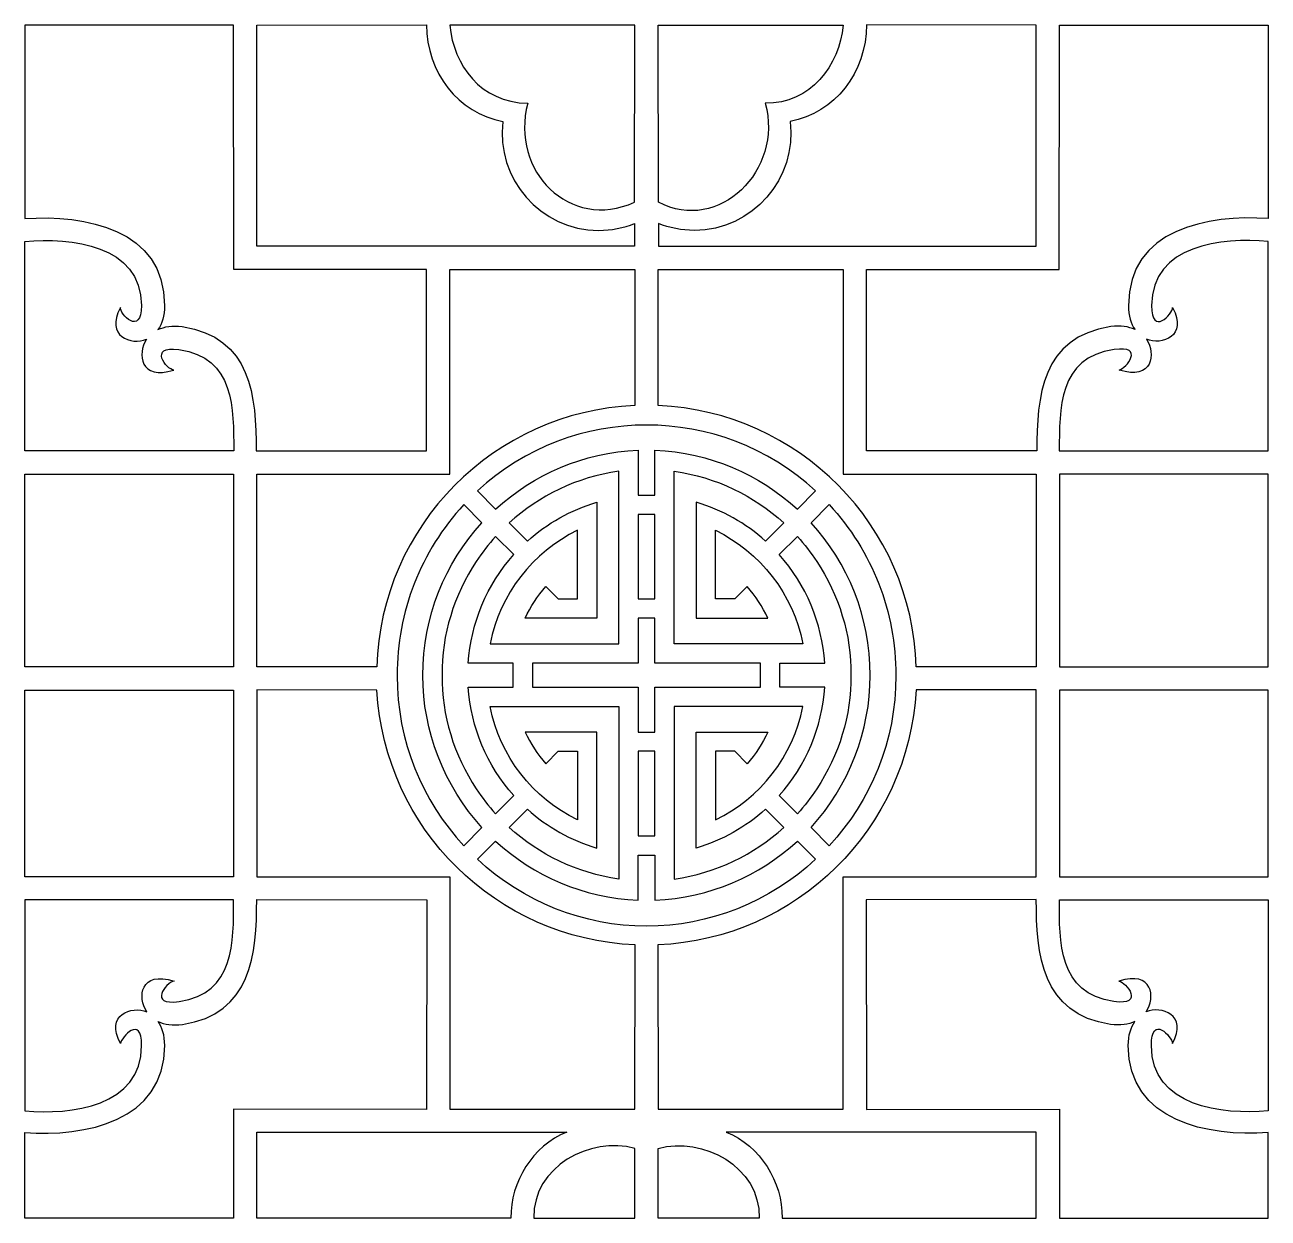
# Model space of a CAD drawing. Header units: centimetres. Extents: x -154 to 154, y -94 to 94.
# Drawn here: x -41 to 55.7, y -93.7 to -0.9 of the extents above; entities that cross this region are included whole.
import ezdxf

# ---------------------------------------------------------------- set-up
doc = ezdxf.new("R2010")
doc.units = ezdxf.units.CM
doc.header["$MEASUREMENT"] = 0
doc.layers.add('layer 1', color=7, linetype='Continuous')

msp = doc.modelspace()

# ---------------------------------------------------------------- linework, layer by layer
at = {"layer": 'layer 1', "color": 114}
for points, knots in [([(-41.00264, -15.92308), (-41.00264, -15.92308), (-40.9991, -0.87028), (-40.9991, -0.87028), (-40.9991, -0.87028), (-40.9991, -0.87028), (-24.76691, -0.87069), (-24.76691, -0.87069), (-24.76691, -0.87069), (-24.76691, -0.87069), (-24.75739, -19.87918), (-24.75739, -19.87918), (-24.75739, -19.87918), (-24.75739, -19.87918), (-9.74862, -19.87787), (-9.74862, -19.87787), (-9.74862, -19.87787), (-9.74862, -19.87787), (-9.74853, -33.99642), (-9.74853, -33.99642), (-9.74853, -33.99642), (-9.74853, -33.99642), (-23.01101, -33.99769), (-23.01101, -33.99769), (-23.01101, -33.99769), (-23.01101, -29.80355), (-23.38207, -25.11248), (-28.76286, -24.32886), (-28.76286, -24.32886), (-29.52531, -24.21783), (-30.15786, -24.32519), (-30.64732, -24.55924), (-30.64732, -24.55924), (-30.33956, -24.10862), (-30.13732, -23.48598), (-30.13732, -22.68926), (-30.13732, -22.68926), (-30.13732, -16.7081), (-36.35411, -15.59829), (-41.00264, -15.92308)], [0, 0, 0, 0, 0.09090909, 0.09090909, 0.09090909, 0.09090909, 0.18181818, 0.18181818, 0.18181818, 0.18181818, 0.27272727, 0.27272727, 0.27272727, 0.27272727, 0.36363636, 0.36363636, 0.36363636, 0.36363636, 0.45454545, 0.45454545, 0.45454545, 0.45454545, 0.54545455, 0.54545455, 0.54545455, 0.54545455, 0.63636364, 0.63636364, 0.63636364, 0.63636364, 0.72727273, 0.72727273, 0.72727273, 0.72727273, 0.81818182, 0.81818182, 0.81818182, 0.81818182, 1, 1, 1, 1]), ([(6.42996, -18.07967), (6.42996, -18.07967), (6.42592, -16.29825), (6.42592, -16.29825), (6.42592, -16.29825), (5.56062, -16.64686), (4.6154, -16.83875), (3.62548, -16.83875), (3.62548, -16.83875), (-0.90052, -16.83875), (-4.38646, -12.79181), (-3.81105, -8.36339), (-3.81105, -8.36339), (-7.31291, -7.73107), (-9.76041, -4.53402), (-9.76041, -0.85029), (-9.76041, -0.85029), (-9.76041, -0.85029), (-22.96709, -0.87059), (-22.96709, -0.87059), (-22.96709, -0.87059), (-22.96709, -0.87059), (-22.96762, -18.07517), (-22.96762, -18.07517), (-22.96762, -18.07517), (-22.96762, -18.07517), (6.42996, -18.07967), (6.42996, -18.07967)], [0, 0, 0, 0, 0.125, 0.125, 0.125, 0.125, 0.25, 0.25, 0.25, 0.25, 0.375, 0.375, 0.375, 0.375, 0.5, 0.5, 0.5, 0.5, 0.625, 0.625, 0.625, 0.625, 0.75, 0.75, 0.75, 0.75, 1, 1, 1, 1]), ([(-7.9462, -0.87026), (6.4346, -0.87026), (6.4346, -0.87026), (6.4346, -0.87026), (6.4346, -0.87026), (6.4346, -0.87026), (6.42484, -14.64682), (6.42484, -14.64682), (6.42484, -14.64682), (1.38137, -16.92748), (-3.28852, -12.20811), (-1.88191, -6.95451), (-1.88191, -6.95451), (-5.57895, -6.85262), (-7.65036, -4.01935), (-7.9462, -0.87026)], [0, 0, 0, 0, 0.2, 0.2, 0.2, 0.2, 0.4, 0.4, 0.4, 0.4, 0.6, 0.6, 0.6, 0.6, 1, 1, 1, 1]), ([(22.64996, -0.87026), (8.26916, -0.87026), (8.26916, -0.87026), (8.26916, -0.87026), (8.26916, -0.87026), (8.26916, -0.87026), (8.27892, -14.64682), (8.27892, -14.64682), (8.27892, -14.64682), (12.97994, -17.13295), (18.02184, -12.13688), (16.58567, -6.95451), (16.58567, -6.95451), (20.12863, -6.98958), (22.35412, -4.01935), (22.64996, -0.87026)], [0, 0, 0, 0, 0.2, 0.2, 0.2, 0.2, 0.4, 0.4, 0.4, 0.4, 0.6, 0.6, 0.6, 0.6, 1, 1, 1, 1]), ([(8.2738, -18.07967), (8.2738, -18.07967), (8.27784, -16.29825), (8.27784, -16.29825), (8.27784, -16.29825), (9.14314, -16.64686), (10.08836, -16.83875), (11.07828, -16.83875), (11.07828, -16.83875), (15.60428, -16.83875), (19.09022, -12.79181), (18.51481, -8.36339), (18.51481, -8.36339), (22.01667, -7.73107), (24.46417, -4.53402), (24.46417, -0.85029), (24.46417, -0.85029), (24.46417, -0.85029), (37.67085, -0.87059), (37.67085, -0.87059), (37.67085, -0.87059), (37.67085, -0.87059), (37.67138, -18.07517), (37.67138, -18.07517), (37.67138, -18.07517), (37.67138, -18.07517), (8.2738, -18.07967), (8.2738, -18.07967)], [0, 0, 0, 0, 0.125, 0.125, 0.125, 0.125, 0.25, 0.25, 0.25, 0.25, 0.375, 0.375, 0.375, 0.375, 0.5, 0.5, 0.5, 0.5, 0.625, 0.625, 0.625, 0.625, 0.75, 0.75, 0.75, 0.75, 1, 1, 1, 1]), ([(55.7064, -15.92308), (55.7064, -15.92308), (55.70286, -0.87028), (55.70286, -0.87028), (55.70286, -0.87028), (55.70286, -0.87028), (39.47067, -0.87069), (39.47067, -0.87069), (39.47067, -0.87069), (39.47067, -0.87069), (39.46115, -19.87918), (39.46115, -19.87918), (39.46115, -19.87918), (39.46115, -19.87918), (24.45238, -19.87787), (24.45238, -19.87787), (24.45238, -19.87787), (24.45238, -19.87787), (24.45229, -33.99642), (24.45229, -33.99642), (24.45229, -33.99642), (24.45229, -33.99642), (37.71477, -33.99769), (37.71477, -33.99769), (37.71477, -33.99769), (37.71477, -29.80355), (38.08583, -25.11248), (43.46662, -24.32886), (43.46662, -24.32886), (44.22907, -24.21783), (44.86162, -24.32519), (45.35108, -24.55924), (45.35108, -24.55924), (45.04332, -24.10862), (44.84108, -23.48598), (44.84108, -22.68926), (44.84108, -22.68926), (44.84108, -16.7081), (51.05787, -15.59829), (55.7064, -15.92308)], [0, 0, 0, 0, 0.09090909, 0.09090909, 0.09090909, 0.09090909, 0.18181818, 0.18181818, 0.18181818, 0.18181818, 0.27272727, 0.27272727, 0.27272727, 0.27272727, 0.36363636, 0.36363636, 0.36363636, 0.36363636, 0.45454545, 0.45454545, 0.45454545, 0.45454545, 0.54545455, 0.54545455, 0.54545455, 0.54545455, 0.63636364, 0.63636364, 0.63636364, 0.63636364, 0.72727273, 0.72727273, 0.72727273, 0.72727273, 0.81818182, 0.81818182, 0.81818182, 0.81818182, 1, 1, 1, 1]), ([(-41.00264, -17.71102), (-41.00264, -17.71102), (-40.99916, -33.99652), (-40.99916, -33.99652), (-40.99916, -33.99652), (-40.99916, -33.99652), (-24.759, -33.99727), (-24.759, -33.99727), (-24.759, -33.99727), (-24.759, -30.72203), (-24.67609, -26.743), (-29.02227, -26.11007), (-29.02227, -26.11007), (-31.4417, -25.75773), (-29.98769, -27.70326), (-29.41108, -27.70354), (-29.41108, -27.70354), (-32.0363, -28.53275), (-32.28805, -26.42792), (-31.53571, -25.31011), (-31.53571, -25.31011), (-32.69733, -25.80805), (-34.80212, -25.07297), (-33.57016, -22.84426), (-33.57016, -22.84426), (-33.64486, -23.30852), (-31.93732, -25.13431), (-31.93732, -22.68926), (-31.93732, -22.68926), (-31.93732, -17.93291), (-37.44452, -17.3719), (-41.00264, -17.71102)], [0, 0, 0, 0, 0.11111111, 0.11111111, 0.11111111, 0.11111111, 0.22222222, 0.22222222, 0.22222222, 0.22222222, 0.33333333, 0.33333333, 0.33333333, 0.33333333, 0.44444444, 0.44444444, 0.44444444, 0.44444444, 0.55555556, 0.55555556, 0.55555556, 0.55555556, 0.66666667, 0.66666667, 0.66666667, 0.66666667, 0.77777778, 0.77777778, 0.77777778, 0.77777778, 1, 1, 1, 1]), ([(55.7064, -17.71102), (55.7064, -17.71102), (55.70292, -33.99652), (55.70292, -33.99652), (55.70292, -33.99652), (55.70292, -33.99652), (39.46276, -33.99727), (39.46276, -33.99727), (39.46276, -33.99727), (39.46276, -30.72203), (39.37985, -26.743), (43.72603, -26.11007), (43.72603, -26.11007), (46.14546, -25.75773), (44.67433, -27.58342), (44.11484, -27.70354), (44.11484, -27.70354), (46.74006, -28.53275), (46.99181, -26.42792), (46.23947, -25.31011), (46.23947, -25.31011), (47.40109, -25.80805), (49.50588, -25.07297), (48.27392, -22.84426), (48.27392, -22.84426), (48.30154, -23.30852), (46.64108, -25.13431), (46.64108, -22.68926), (46.64108, -22.68926), (46.64108, -17.93291), (52.14828, -17.3719), (55.7064, -17.71102)], [0, 0, 0, 0, 0.11111111, 0.11111111, 0.11111111, 0.11111111, 0.22222222, 0.22222222, 0.22222222, 0.22222222, 0.33333333, 0.33333333, 0.33333333, 0.33333333, 0.44444444, 0.44444444, 0.44444444, 0.44444444, 0.55555556, 0.55555556, 0.55555556, 0.55555556, 0.66666667, 0.66666667, 0.66666667, 0.66666667, 0.77777778, 0.77777778, 0.77777778, 0.77777778, 1, 1, 1, 1]), ([(-13.63396, -50.79396), (-13.29902, -39.80496), (-4.51759, -30.93718), (6.43641, -30.46506), (6.43641, -30.46506), (6.43641, -30.46506), (6.43438, -19.87751), (6.43438, -19.87751), (6.43438, -19.87751), (6.43438, -19.87751), (-7.94861, -19.87749), (-7.94861, -19.87749), (-7.94861, -19.87749), (-7.94861, -19.87749), (-7.94857, -35.79506), (-7.94857, -35.79506), (-7.94857, -35.79506), (-7.94857, -35.79506), (-22.96738, -35.79506), (-22.96738, -35.79506), (-22.96738, -35.79506), (-22.96738, -35.79506), (-22.9671, -50.79396), (-22.9671, -50.79396), (-22.9671, -50.79396), (-22.9671, -50.79396), (-13.63396, -50.79396), (-13.63396, -50.79396)], [0, 0, 0, 0, 0.125, 0.125, 0.125, 0.125, 0.25, 0.25, 0.25, 0.25, 0.375, 0.375, 0.375, 0.375, 0.5, 0.5, 0.5, 0.5, 0.625, 0.625, 0.625, 0.625, 0.75, 0.75, 0.75, 0.75, 1, 1, 1, 1]), ([(8.26738, -30.46502), (19.22138, -30.93714), (28.00278, -39.80496), (28.33772, -50.79396), (28.33772, -50.79396), (28.33772, -50.79396), (37.67086, -50.79396), (37.67086, -50.79396), (37.67086, -50.79396), (37.67086, -50.79396), (37.67114, -35.79506), (37.67114, -35.79506), (37.67114, -35.79506), (37.67114, -35.79506), (22.65233, -35.79506), (22.65233, -35.79506), (22.65233, -35.79506), (22.65233, -35.79506), (22.65237, -19.87749), (22.65237, -19.87749), (22.65237, -19.87749), (22.65237, -19.87749), (8.26938, -19.87751), (8.26938, -19.87751), (8.26938, -19.87751), (8.26938, -19.87751), (8.26738, -30.46502), (8.26738, -30.46502)], [0, 0, 0, 0, 0.125, 0.125, 0.125, 0.125, 0.25, 0.25, 0.25, 0.25, 0.375, 0.375, 0.375, 0.375, 0.5, 0.5, 0.5, 0.5, 0.625, 0.625, 0.625, 0.625, 0.75, 0.75, 0.75, 0.75, 1, 1, 1, 1]), ([(7.35186, -31.98236), (12.08225, -31.98237), (16.81269, -33.69221), (20.50359, -37.11183), (20.50359, -37.11183), (20.50359, -37.11183), (19.08837, -38.52705), (19.08837, -38.52705), (19.08837, -38.52705), (16.14566, -35.82436), (12.2754, -34.11634), (8.01043, -33.93511), (8.01043, -33.93511), (8.01043, -33.93511), (8.01043, -37.43868), (8.01043, -37.43868), (8.01043, -37.43868), (8.01043, -37.43868), (6.69333, -37.43868), (6.69333, -37.43868), (6.69333, -37.43868), (6.69333, -37.43868), (6.69333, -33.93511), (6.69333, -33.93511), (6.69333, -33.93511), (2.42836, -34.11634), (-1.4419, -35.82436), (-4.38461, -38.52705), (-4.38461, -38.52705), (-4.38461, -38.52705), (-5.79983, -37.11183), (-5.79983, -37.11183), (-5.79983, -37.11183), (-2.10893, -33.69221), (2.62147, -31.98237), (7.35186, -31.98236)], [0, 0, 0, 0, 0.1, 0.1, 0.1, 0.1, 0.2, 0.2, 0.2, 0.2, 0.3, 0.3, 0.3, 0.3, 0.4, 0.4, 0.4, 0.4, 0.5, 0.5, 0.5, 0.5, 0.6, 0.6, 0.6, 0.6, 0.7, 0.7, 0.7, 0.7, 0.8, 0.8, 0.8, 0.8, 1, 1, 1, 1]), ([(-4.81902, -49.00819), (-4.05755, -45.1119), (-1.48556, -41.86306), (1.98506, -40.17338), (1.98506, -40.17338), (1.98506, -40.17338), (1.98505, -45.51523), (1.98505, -45.51523), (1.98505, -45.51523), (1.98505, -45.51523), (0.48234, -45.51523), (0.48234, -45.51523), (0.48234, -45.51523), (0.48234, -45.51523), (-0.48804, -44.54489), (-0.48804, -44.54489), (-0.48804, -44.54489), (-1.1296, -45.28501), (-1.66939, -46.11573), (-2.08561, -47.01522), (-2.08561, -47.01522), (-2.08561, -47.01522), (3.48506, -47.01523), (3.48506, -47.01523), (3.48506, -47.01523), (3.48506, -47.01523), (3.48572, -37.9877), (3.48572, -37.9877), (3.48572, -37.9877), (1.45914, -38.58496), (-0.37641, -39.62854), (-1.90703, -41.00461), (-1.90703, -41.00461), (-1.90703, -41.00461), (-3.32278, -39.58886), (-3.32278, -39.58886), (-3.32278, -39.58886), (-1.00399, -37.47617), (1.93794, -36.03568), (5.19468, -35.57626), (5.19468, -35.57626), (5.19468, -35.57626), (5.19333, -49.00822), (5.19333, -49.00822), (5.19333, -49.00822), (5.19333, -49.00822), (-4.81902, -49.00819), (-4.81902, -49.00819)], [0, 0, 0, 0, 0.07692308, 0.07692308, 0.07692308, 0.07692308, 0.15384615, 0.15384615, 0.15384615, 0.15384615, 0.23076923, 0.23076923, 0.23076923, 0.23076923, 0.30769231, 0.30769231, 0.30769231, 0.30769231, 0.38461538, 0.38461538, 0.38461538, 0.38461538, 0.46153846, 0.46153846, 0.46153846, 0.46153846, 0.53846154, 0.53846154, 0.53846154, 0.53846154, 0.61538462, 0.61538462, 0.61538462, 0.61538462, 0.69230769, 0.69230769, 0.69230769, 0.69230769, 0.76923077, 0.76923077, 0.76923077, 0.76923077, 0.84615385, 0.84615385, 0.84615385, 0.84615385, 1, 1, 1, 1]), ([(19.52278, -49.00819), (18.76131, -45.1119), (16.18932, -41.86306), (12.7187, -40.17338), (12.7187, -40.17338), (12.7187, -40.17338), (12.71871, -45.51523), (12.71871, -45.51523), (12.71871, -45.51523), (12.71871, -45.51523), (14.22142, -45.51523), (14.22142, -45.51523), (14.22142, -45.51523), (14.22142, -45.51523), (15.1918, -44.54489), (15.1918, -44.54489), (15.1918, -44.54489), (15.83336, -45.28501), (16.37315, -46.11573), (16.78937, -47.01522), (16.78937, -47.01522), (16.78937, -47.01522), (11.2187, -47.01523), (11.2187, -47.01523), (11.2187, -47.01523), (11.2187, -47.01523), (11.21804, -37.9877), (11.21804, -37.9877), (11.21804, -37.9877), (13.24462, -38.58496), (15.08017, -39.62854), (16.61079, -41.00461), (16.61079, -41.00461), (16.61079, -41.00461), (18.02654, -39.58886), (18.02654, -39.58886), (18.02654, -39.58886), (15.70775, -37.47617), (12.76582, -36.03568), (9.50908, -35.57626), (9.50908, -35.57626), (9.50908, -35.57626), (9.51043, -49.00822), (9.51043, -49.00822), (9.51043, -49.00822), (9.51043, -49.00822), (19.52278, -49.00819), (19.52278, -49.00819)], [0, 0, 0, 0, 0.07692308, 0.07692308, 0.07692308, 0.07692308, 0.15384615, 0.15384615, 0.15384615, 0.15384615, 0.23076923, 0.23076923, 0.23076923, 0.23076923, 0.30769231, 0.30769231, 0.30769231, 0.30769231, 0.38461538, 0.38461538, 0.38461538, 0.38461538, 0.46153846, 0.46153846, 0.46153846, 0.46153846, 0.53846154, 0.53846154, 0.53846154, 0.53846154, 0.61538462, 0.61538462, 0.61538462, 0.61538462, 0.69230769, 0.69230769, 0.69230769, 0.69230769, 0.76923077, 0.76923077, 0.76923077, 0.76923077, 0.84615385, 0.84615385, 0.84615385, 0.84615385, 1, 1, 1, 1]), ([(-40.99943, -35.79571), (-40.99943, -35.79571), (-41.00264, -50.79387), (-41.00264, -50.79387), (-41.00264, -50.79387), (-41.00264, -50.79387), (-24.76715, -50.79387), (-24.76715, -50.79387), (-24.76715, -50.79387), (-24.76715, -50.79387), (-24.76715, -35.7957), (-24.76715, -35.7957), (-24.76715, -35.7957), (-24.76715, -35.7957), (-40.99943, -35.79571), (-40.99943, -35.79571)], [0, 0, 0, 0, 0.2, 0.2, 0.2, 0.2, 0.4, 0.4, 0.4, 0.4, 0.6, 0.6, 0.6, 0.6, 1, 1, 1, 1]), ([(55.70319, -35.79571), (55.70319, -35.79571), (55.7064, -50.79387), (55.7064, -50.79387), (55.7064, -50.79387), (55.7064, -50.79387), (39.47091, -50.79387), (39.47091, -50.79387), (39.47091, -50.79387), (39.47091, -50.79387), (39.47091, -35.7957), (39.47091, -35.7957), (39.47091, -35.7957), (39.47091, -35.7957), (55.70319, -35.79571), (55.70319, -35.79571)], [0, 0, 0, 0, 0.2, 0.2, 0.2, 0.2, 0.4, 0.4, 0.4, 0.4, 0.6, 0.6, 0.6, 0.6, 1, 1, 1, 1]), ([(-10.05115, -51.46036), (-10.05115, -55.74165), (-8.39963, -60.07398), (-5.44514, -63.29219), (-5.44514, -63.29219), (-5.44514, -63.29219), (-6.86031, -64.70765), (-6.86031, -64.70765), (-6.86031, -64.70765), (-10.0818, -61.22943), (-12.05116, -56.57491), (-12.05116, -51.46136), (-12.05116, -51.46136), (-12.05116, -46.53249), (-10.21032, -41.78933), (-6.86031, -38.17235), (-6.86031, -38.17235), (-6.86031, -38.17235), (-5.44514, -39.58781), (-5.44514, -39.58781), (-5.44514, -39.58781), (-8.30513, -42.70308), (-10.05115, -46.89909), (-10.05115, -51.46036)], [0, 0, 0, 0, 0.14285714, 0.14285714, 0.14285714, 0.14285714, 0.28571429, 0.28571429, 0.28571429, 0.28571429, 0.42857143, 0.42857143, 0.42857143, 0.42857143, 0.57142857, 0.57142857, 0.57142857, 0.57142857, 0.71428571, 0.71428571, 0.71428571, 0.71428571, 1, 1, 1, 1]), ([(24.75491, -51.46036), (24.75491, -55.74165), (23.10339, -60.07398), (20.1489, -63.29219), (20.1489, -63.29219), (20.1489, -63.29219), (21.56407, -64.70765), (21.56407, -64.70765), (21.56407, -64.70765), (24.78556, -61.22943), (26.75492, -56.57491), (26.75492, -51.46136), (26.75492, -51.46136), (26.75492, -46.53249), (24.91408, -41.78933), (21.56407, -38.17235), (21.56407, -38.17235), (21.56407, -38.17235), (20.1489, -39.58781), (20.1489, -39.58781), (20.1489, -39.58781), (23.00889, -42.70308), (24.75491, -46.89909), (24.75491, -51.46036)], [0, 0, 0, 0, 0.14285714, 0.14285714, 0.14285714, 0.14285714, 0.28571429, 0.28571429, 0.28571429, 0.28571429, 0.42857143, 0.42857143, 0.42857143, 0.42857143, 0.57142857, 0.57142857, 0.57142857, 0.57142857, 0.71428571, 0.71428571, 0.71428571, 0.71428571, 1, 1, 1, 1]), ([(8.01043, -38.9411), (8.01043, -38.9411), (8.01043, -45.51523), (8.01043, -45.51523), (8.01043, -45.51523), (8.01043, -45.51523), (6.69333, -45.51523), (6.69333, -45.51523), (6.69333, -45.51523), (6.69333, -45.51523), (6.69333, -38.9411), (6.69333, -38.9411), (6.69333, -38.9411), (6.69333, -38.9411), (8.01043, -38.9411), (8.01043, -38.9411)], [0, 0, 0, 0, 0.2, 0.2, 0.2, 0.2, 0.4, 0.4, 0.4, 0.4, 0.6, 0.6, 0.6, 0.6, 1, 1, 1, 1]), ([(-3.01221, -52.37179), (-3.01221, -52.37179), (-6.52145, -52.37179), (-6.52145, -52.37179), (-6.52145, -52.37179), (-6.29132, -55.50457), (-5.07842, -58.46538), (-2.96753, -60.8146), (-2.96753, -60.8146), (-2.96753, -60.8146), (-4.38335, -62.23064), (-4.38335, -62.23064), (-4.38335, -62.23064), (-4.93613, -61.62368), (-5.44285, -60.97402), (-5.89798, -60.28722), (-5.89798, -60.28722), (-7.61269, -57.66472), (-8.5867, -54.58453), (-8.55089, -51.44), (-8.55089, -51.44), (-8.5867, -48.29547), (-7.61269, -45.21528), (-5.89798, -42.59278), (-5.89798, -42.59278), (-5.44285, -41.90598), (-4.93613, -41.25632), (-4.38335, -40.64936), (-4.38335, -40.64936), (-4.38335, -40.64936), (-2.96753, -42.0654), (-2.96753, -42.0654), (-2.96753, -42.0654), (-5.07842, -44.41462), (-6.29132, -47.37543), (-6.52145, -50.50821), (-6.52145, -50.50821), (-6.52145, -50.50821), (-3.01221, -50.50821), (-3.01221, -50.50821), (-3.01221, -50.50821), (-3.01221, -50.50821), (-3.01221, -52.37179), (-3.01221, -52.37179)], [0, 0, 0, 0, 0.08333333, 0.08333333, 0.08333333, 0.08333333, 0.16666667, 0.16666667, 0.16666667, 0.16666667, 0.25, 0.25, 0.25, 0.25, 0.33333333, 0.33333333, 0.33333333, 0.33333333, 0.41666667, 0.41666667, 0.41666667, 0.41666667, 0.5, 0.5, 0.5, 0.5, 0.58333333, 0.58333333, 0.58333333, 0.58333333, 0.66666667, 0.66666667, 0.66666667, 0.66666667, 0.75, 0.75, 0.75, 0.75, 0.83333333, 0.83333333, 0.83333333, 0.83333333, 1, 1, 1, 1]), ([(17.71597, -52.37179), (17.71597, -52.37179), (21.22521, -52.37179), (21.22521, -52.37179), (21.22521, -52.37179), (20.99508, -55.50457), (19.78218, -58.46538), (17.67129, -60.8146), (17.67129, -60.8146), (17.67129, -60.8146), (19.08711, -62.23064), (19.08711, -62.23064), (19.08711, -62.23064), (19.63989, -61.62368), (20.14661, -60.97402), (20.60174, -60.28722), (20.60174, -60.28722), (22.31645, -57.66472), (23.29046, -54.58453), (23.25465, -51.44), (23.25465, -51.44), (23.29046, -48.29547), (22.31645, -45.21528), (20.60174, -42.59278), (20.60174, -42.59278), (20.14661, -41.90598), (19.63989, -41.25632), (19.08711, -40.64936), (19.08711, -40.64936), (19.08711, -40.64936), (17.67129, -42.0654), (17.67129, -42.0654), (17.67129, -42.0654), (19.78218, -44.41462), (20.99508, -47.37543), (21.22521, -50.50821), (21.22521, -50.50821), (21.22521, -50.50821), (17.71597, -50.50821), (17.71597, -50.50821), (17.71597, -50.50821), (17.71597, -50.50821), (17.71597, -52.37179), (17.71597, -52.37179)], [0, 0, 0, 0, 0.08333333, 0.08333333, 0.08333333, 0.08333333, 0.16666667, 0.16666667, 0.16666667, 0.16666667, 0.25, 0.25, 0.25, 0.25, 0.33333333, 0.33333333, 0.33333333, 0.33333333, 0.41666667, 0.41666667, 0.41666667, 0.41666667, 0.5, 0.5, 0.5, 0.5, 0.58333333, 0.58333333, 0.58333333, 0.58333333, 0.66666667, 0.66666667, 0.66666667, 0.66666667, 0.75, 0.75, 0.75, 0.75, 0.83333333, 0.83333333, 0.83333333, 0.83333333, 1, 1, 1, 1]), ([(8.01044, -47.01523), (8.01044, -47.01523), (8.01043, -50.50822), (8.01043, -50.50822), (8.01043, -50.50822), (8.01043, -50.50822), (16.20941, -50.50822), (16.20941, -50.50822), (16.20941, -50.50822), (16.20941, -50.50822), (16.20941, -52.37178), (16.20941, -52.37178), (16.20941, -52.37178), (16.20941, -52.37178), (8.01043, -52.37178), (8.01043, -52.37178), (8.01043, -52.37178), (8.01043, -52.37178), (8.01044, -55.86477), (8.01044, -55.86477), (8.01044, -55.86477), (8.01044, -55.86477), (6.69332, -55.86477), (6.69332, -55.86477), (6.69332, -55.86477), (6.69332, -55.86477), (6.69333, -52.37178), (6.69333, -52.37178), (6.69333, -52.37178), (6.69333, -52.37178), (-1.50565, -52.37178), (-1.50565, -52.37178), (-1.50565, -52.37178), (-1.50565, -52.37178), (-1.50565, -50.50822), (-1.50565, -50.50822), (-1.50565, -50.50822), (-1.50565, -50.50822), (6.69333, -50.50822), (6.69333, -50.50822), (6.69333, -50.50822), (6.69333, -50.50822), (6.69332, -47.01523), (6.69332, -47.01523), (6.69332, -47.01523), (6.69332, -47.01523), (8.01044, -47.01523), (8.01044, -47.01523)], [0, 0, 0, 0, 0.07692308, 0.07692308, 0.07692308, 0.07692308, 0.15384615, 0.15384615, 0.15384615, 0.15384615, 0.23076923, 0.23076923, 0.23076923, 0.23076923, 0.30769231, 0.30769231, 0.30769231, 0.30769231, 0.38461538, 0.38461538, 0.38461538, 0.38461538, 0.46153846, 0.46153846, 0.46153846, 0.46153846, 0.53846154, 0.53846154, 0.53846154, 0.53846154, 0.61538462, 0.61538462, 0.61538462, 0.61538462, 0.69230769, 0.69230769, 0.69230769, 0.69230769, 0.76923077, 0.76923077, 0.76923077, 0.76923077, 0.84615385, 0.84615385, 0.84615385, 0.84615385, 1, 1, 1, 1]), ([(-41.00264, -67.12722), (-41.00264, -67.12722), (-24.76689, -67.12722), (-24.76689, -67.12722), (-24.76689, -67.12722), (-24.76689, -67.12722), (-24.76689, -52.6019), (-24.76689, -52.6019), (-24.76689, -52.6019), (-24.76689, -52.6019), (-41.00264, -52.6019), (-41.00264, -52.6019), (-41.00264, -52.6019), (-41.00264, -52.6019), (-41.00264, -52.6019), (-41.00264, -67.12722)], [0, 0, 0, 0, 0.2, 0.2, 0.2, 0.2, 0.4, 0.4, 0.4, 0.4, 0.6, 0.6, 0.6, 0.6, 1, 1, 1, 1]), ([(6.46362, -72.42666), (6.46362, -72.42666), (6.44898, -85.20711), (6.44898, -85.20711), (6.44898, -85.20711), (6.44898, -85.20711), (-7.94581, -85.19911), (-7.94581, -85.19911), (-7.94581, -85.19911), (-7.94581, -85.19911), (-7.94857, -67.12786), (-7.94857, -67.12786), (-7.94857, -67.12786), (-7.94857, -67.12786), (-22.96709, -67.12787), (-22.96709, -67.12787), (-22.96709, -67.12787), (-22.96709, -67.12787), (-22.96723, -52.59425), (-22.96723, -52.59425), (-22.96723, -52.59425), (-22.96723, -52.59425), (-13.61248, -52.61049), (-13.61248, -52.61049), (-13.61248, -52.61049), (-13.03176, -63.37757), (-4.33723, -71.97502), (6.46362, -72.42666)], [0, 0, 0, 0, 0.125, 0.125, 0.125, 0.125, 0.25, 0.25, 0.25, 0.25, 0.375, 0.375, 0.375, 0.375, 0.5, 0.5, 0.5, 0.5, 0.625, 0.625, 0.625, 0.625, 0.75, 0.75, 0.75, 0.75, 1, 1, 1, 1]), ([(28.31707, -52.59402), (28.31707, -52.59402), (37.67099, -52.59425), (37.67099, -52.59425), (37.67099, -52.59425), (37.67099, -52.59425), (37.67085, -67.12787), (37.67085, -67.12787), (37.67085, -67.12787), (37.67085, -67.12787), (22.65233, -67.12786), (22.65233, -67.12786), (22.65233, -67.12786), (22.65233, -67.12786), (22.64957, -85.19911), (22.64957, -85.19911), (22.64957, -85.19911), (22.64957, -85.19911), (8.25478, -85.20711), (8.25478, -85.20711), (8.25478, -85.20711), (8.25478, -85.20711), (8.24218, -72.42653), (8.24218, -72.42653), (8.24218, -72.42653), (19.04305, -71.97487), (27.73635, -63.36109), (28.31707, -52.59402)], [0, 0, 0, 0, 0.125, 0.125, 0.125, 0.125, 0.25, 0.25, 0.25, 0.25, 0.375, 0.375, 0.375, 0.375, 0.5, 0.5, 0.5, 0.5, 0.625, 0.625, 0.625, 0.625, 0.75, 0.75, 0.75, 0.75, 1, 1, 1, 1]), ([(55.7064, -67.12722), (55.7064, -67.12722), (39.47065, -67.12722), (39.47065, -67.12722), (39.47065, -67.12722), (39.47065, -67.12722), (39.47065, -52.6019), (39.47065, -52.6019), (39.47065, -52.6019), (39.47065, -52.6019), (55.7064, -52.6019), (55.7064, -52.6019), (55.7064, -52.6019), (55.7064, -52.6019), (55.7064, -52.6019), (55.7064, -67.12722)], [0, 0, 0, 0, 0.2, 0.2, 0.2, 0.2, 0.4, 0.4, 0.4, 0.4, 0.6, 0.6, 0.6, 0.6, 1, 1, 1, 1]), ([(-4.81902, -53.87181), (-4.05755, -57.7681), (-1.48556, -61.01694), (1.98506, -62.70662), (1.98506, -62.70662), (1.98506, -62.70662), (1.98505, -57.36477), (1.98505, -57.36477), (1.98505, -57.36477), (1.98505, -57.36477), (0.48234, -57.36477), (0.48234, -57.36477), (0.48234, -57.36477), (0.48234, -57.36477), (-0.48804, -58.33511), (-0.48804, -58.33511), (-0.48804, -58.33511), (-1.1296, -57.59499), (-1.66939, -56.76427), (-2.08561, -55.86478), (-2.08561, -55.86478), (-2.08561, -55.86478), (3.48506, -55.86477), (3.48506, -55.86477), (3.48506, -55.86477), (3.48506, -55.86477), (3.48572, -64.8923), (3.48572, -64.8923), (3.48572, -64.8923), (1.45914, -64.29504), (-0.37641, -63.25146), (-1.90703, -61.87539), (-1.90703, -61.87539), (-1.90703, -61.87539), (-3.32278, -63.29114), (-3.32278, -63.29114), (-3.32278, -63.29114), (-1.00399, -65.40383), (1.93794, -66.84432), (5.19468, -67.30374), (5.19468, -67.30374), (5.19468, -67.30374), (5.19333, -53.87178), (5.19333, -53.87178), (5.19333, -53.87178), (5.19333, -53.87178), (-4.81902, -53.87181), (-4.81902, -53.87181)], [0, 0, 0, 0, 0.07692308, 0.07692308, 0.07692308, 0.07692308, 0.15384615, 0.15384615, 0.15384615, 0.15384615, 0.23076923, 0.23076923, 0.23076923, 0.23076923, 0.30769231, 0.30769231, 0.30769231, 0.30769231, 0.38461538, 0.38461538, 0.38461538, 0.38461538, 0.46153846, 0.46153846, 0.46153846, 0.46153846, 0.53846154, 0.53846154, 0.53846154, 0.53846154, 0.61538462, 0.61538462, 0.61538462, 0.61538462, 0.69230769, 0.69230769, 0.69230769, 0.69230769, 0.76923077, 0.76923077, 0.76923077, 0.76923077, 0.84615385, 0.84615385, 0.84615385, 0.84615385, 1, 1, 1, 1]), ([(19.52278, -53.87181), (18.76131, -57.7681), (16.18932, -61.01694), (12.7187, -62.70662), (12.7187, -62.70662), (12.7187, -62.70662), (12.71871, -57.36477), (12.71871, -57.36477), (12.71871, -57.36477), (12.71871, -57.36477), (14.22142, -57.36477), (14.22142, -57.36477), (14.22142, -57.36477), (14.22142, -57.36477), (15.1918, -58.33511), (15.1918, -58.33511), (15.1918, -58.33511), (15.83336, -57.59499), (16.37315, -56.76427), (16.78937, -55.86478), (16.78937, -55.86478), (16.78937, -55.86478), (11.2187, -55.86477), (11.2187, -55.86477), (11.2187, -55.86477), (11.2187, -55.86477), (11.21804, -64.8923), (11.21804, -64.8923), (11.21804, -64.8923), (13.24462, -64.29504), (15.08017, -63.25146), (16.61079, -61.87539), (16.61079, -61.87539), (16.61079, -61.87539), (18.02654, -63.29114), (18.02654, -63.29114), (18.02654, -63.29114), (15.70775, -65.40383), (12.76582, -66.84432), (9.50908, -67.30374), (9.50908, -67.30374), (9.50908, -67.30374), (9.51043, -53.87178), (9.51043, -53.87178), (9.51043, -53.87178), (9.51043, -53.87178), (19.52278, -53.87181), (19.52278, -53.87181)], [0, 0, 0, 0, 0.07692308, 0.07692308, 0.07692308, 0.07692308, 0.15384615, 0.15384615, 0.15384615, 0.15384615, 0.23076923, 0.23076923, 0.23076923, 0.23076923, 0.30769231, 0.30769231, 0.30769231, 0.30769231, 0.38461538, 0.38461538, 0.38461538, 0.38461538, 0.46153846, 0.46153846, 0.46153846, 0.46153846, 0.53846154, 0.53846154, 0.53846154, 0.53846154, 0.61538462, 0.61538462, 0.61538462, 0.61538462, 0.69230769, 0.69230769, 0.69230769, 0.69230769, 0.76923077, 0.76923077, 0.76923077, 0.76923077, 0.84615385, 0.84615385, 0.84615385, 0.84615385, 1, 1, 1, 1]), ([(8.01043, -57.36477), (8.01043, -57.36477), (8.01043, -63.9389), (8.01043, -63.9389), (8.01043, -63.9389), (8.01043, -63.9389), (6.69333, -63.9389), (6.69333, -63.9389), (6.69333, -63.9389), (6.69333, -63.9389), (6.69333, -57.36477), (6.69333, -57.36477), (6.69333, -57.36477), (6.69333, -57.36477), (8.01043, -57.36477), (8.01043, -57.36477)], [0, 0, 0, 0, 0.2, 0.2, 0.2, 0.2, 0.4, 0.4, 0.4, 0.4, 0.6, 0.6, 0.6, 0.6, 1, 1, 1, 1]), ([(6.69333, -65.44132), (6.69333, -65.44132), (6.69333, -68.94489), (6.69333, -68.94489), (6.69333, -68.94489), (2.42836, -68.76366), (-1.4419, -67.05564), (-4.38461, -64.35295), (-4.38461, -64.35295), (-4.38461, -64.35295), (-5.79983, -65.76817), (-5.79983, -65.76817), (-5.79983, -65.76817), (-2.25413, -69.05325), (2.5, -71.00162), (7.35187, -70.9607), (7.35187, -70.9607), (12.20374, -71.00162), (16.95789, -69.05325), (20.50359, -65.76817), (20.50359, -65.76817), (20.50359, -65.76817), (19.08837, -64.35295), (19.08837, -64.35295), (19.08837, -64.35295), (16.14566, -67.05564), (12.2754, -68.76366), (8.01043, -68.94489), (8.01043, -68.94489), (8.01043, -68.94489), (8.01043, -65.44132), (8.01043, -65.44132), (8.01043, -65.44132), (8.01043, -65.44132), (6.69333, -65.44132), (6.69333, -65.44132)], [0, 0, 0, 0, 0.1, 0.1, 0.1, 0.1, 0.2, 0.2, 0.2, 0.2, 0.3, 0.3, 0.3, 0.3, 0.4, 0.4, 0.4, 0.4, 0.5, 0.5, 0.5, 0.5, 0.6, 0.6, 0.6, 0.6, 0.7, 0.7, 0.7, 0.7, 0.8, 0.8, 0.8, 0.8, 1, 1, 1, 1]), ([(-41.00264, -87.0301), (-41.00264, -87.0301), (-41.00264, -93.68265), (-41.00264, -93.68265), (-41.00264, -93.68265), (-41.00264, -93.68265), (-24.76701, -93.68265), (-24.76701, -93.68265), (-24.76701, -93.68265), (-24.76701, -93.68265), (-24.76711, -85.20338), (-24.76711, -85.20338), (-24.76711, -85.20338), (-24.76711, -85.20338), (-9.76085, -85.23501), (-9.76085, -85.23501), (-9.76085, -85.23501), (-9.76085, -85.23501), (-9.73394, -68.9199), (-9.73394, -68.9199), (-9.73394, -68.9199), (-9.73394, -68.9199), (-22.9673, -68.9036), (-22.9673, -68.9036), (-22.9673, -68.9036), (-22.9673, -73.09774), (-23.36719, -77.82786), (-28.74798, -78.61148), (-28.74798, -78.61148), (-29.51043, -78.72251), (-30.14298, -78.61515), (-30.63244, -78.3811), (-30.63244, -78.3811), (-30.32468, -78.83172), (-30.12244, -79.45437), (-30.12244, -80.25108), (-30.12244, -80.25108), (-30.12244, -86.19035), (-36.35587, -87.35477), (-41.00264, -87.0301)], [0, 0, 0, 0, 0.09090909, 0.09090909, 0.09090909, 0.09090909, 0.18181818, 0.18181818, 0.18181818, 0.18181818, 0.27272727, 0.27272727, 0.27272727, 0.27272727, 0.36363636, 0.36363636, 0.36363636, 0.36363636, 0.45454545, 0.45454545, 0.45454545, 0.45454545, 0.54545455, 0.54545455, 0.54545455, 0.54545455, 0.63636364, 0.63636364, 0.63636364, 0.63636364, 0.72727273, 0.72727273, 0.72727273, 0.72727273, 0.81818182, 0.81818182, 0.81818182, 0.81818182, 1, 1, 1, 1]), ([(-41.00264, -85.33204), (-41.00264, -85.33204), (-40.99943, -68.92784), (-40.99943, -68.92784), (-40.99943, -68.92784), (-40.99943, -68.92784), (-24.7666, -68.9087), (-24.7666, -68.9087), (-24.7666, -68.9087), (-24.7666, -72.18394), (-24.66121, -76.19733), (-29.00739, -76.83027), (-29.00739, -76.83027), (-31.42683, -77.18261), (-30.05841, -75.35264), (-29.3962, -75.2368), (-29.3962, -75.2368), (-32.02142, -74.40759), (-32.27317, -76.51242), (-31.52083, -77.63023), (-31.52083, -77.63023), (-32.68245, -77.13229), (-34.78724, -77.86737), (-33.55528, -80.09608), (-33.55528, -80.09608), (-33.5187, -79.62754), (-31.92244, -77.80603), (-31.92244, -80.25108), (-31.92244, -80.25108), (-31.92244, -85.01433), (-37.44205, -85.6714), (-41.00264, -85.33204)], [0, 0, 0, 0, 0.11111111, 0.11111111, 0.11111111, 0.11111111, 0.22222222, 0.22222222, 0.22222222, 0.22222222, 0.33333333, 0.33333333, 0.33333333, 0.33333333, 0.44444444, 0.44444444, 0.44444444, 0.44444444, 0.55555556, 0.55555556, 0.55555556, 0.55555556, 0.66666667, 0.66666667, 0.66666667, 0.66666667, 0.77777778, 0.77777778, 0.77777778, 0.77777778, 1, 1, 1, 1]), ([(55.7064, -87.0301), (55.7064, -87.0301), (55.7064, -93.68265), (55.7064, -93.68265), (55.7064, -93.68265), (55.7064, -93.68265), (39.47077, -93.68265), (39.47077, -93.68265), (39.47077, -93.68265), (39.47077, -93.68265), (39.47087, -85.20338), (39.47087, -85.20338), (39.47087, -85.20338), (39.47087, -85.20338), (24.46461, -85.23501), (24.46461, -85.23501), (24.46461, -85.23501), (24.46461, -85.23501), (24.4377, -68.9199), (24.4377, -68.9199), (24.4377, -68.9199), (24.4377, -68.9199), (37.67106, -68.9036), (37.67106, -68.9036), (37.67106, -68.9036), (37.67106, -73.09774), (38.07095, -77.82786), (43.45174, -78.61148), (43.45174, -78.61148), (44.21419, -78.72251), (44.84674, -78.61515), (45.3362, -78.3811), (45.3362, -78.3811), (45.02844, -78.83172), (44.8262, -79.45437), (44.8262, -80.25108), (44.8262, -80.25108), (44.8262, -86.19035), (51.05963, -87.35477), (55.7064, -87.0301)], [0, 0, 0, 0, 0.09090909, 0.09090909, 0.09090909, 0.09090909, 0.18181818, 0.18181818, 0.18181818, 0.18181818, 0.27272727, 0.27272727, 0.27272727, 0.27272727, 0.36363636, 0.36363636, 0.36363636, 0.36363636, 0.45454545, 0.45454545, 0.45454545, 0.45454545, 0.54545455, 0.54545455, 0.54545455, 0.54545455, 0.63636364, 0.63636364, 0.63636364, 0.63636364, 0.72727273, 0.72727273, 0.72727273, 0.72727273, 0.81818182, 0.81818182, 0.81818182, 0.81818182, 1, 1, 1, 1]), ([(55.7064, -85.33204), (55.7064, -85.33204), (55.7064, -68.92784), (55.7064, -68.92784), (55.7064, -68.92784), (55.7064, -68.92784), (39.47036, -68.9087), (39.47036, -68.9087), (39.47036, -68.9087), (39.47036, -72.18394), (39.36497, -76.19733), (43.71115, -76.83027), (43.71115, -76.83027), (46.13059, -77.18261), (44.67871, -75.31443), (44.09996, -75.2368), (44.09996, -75.2368), (46.72518, -74.40759), (46.97693, -76.51242), (46.22459, -77.63023), (46.22459, -77.63023), (47.38621, -77.13229), (49.491, -77.86737), (48.25904, -80.09608), (48.25904, -80.09608), (48.22674, -79.53766), (46.6262, -77.80603), (46.6262, -80.25108), (46.6262, -80.25108), (46.6262, -85.01433), (52.14581, -85.6714), (55.7064, -85.33204)], [0, 0, 0, 0, 0.11111111, 0.11111111, 0.11111111, 0.11111111, 0.22222222, 0.22222222, 0.22222222, 0.22222222, 0.33333333, 0.33333333, 0.33333333, 0.33333333, 0.44444444, 0.44444444, 0.44444444, 0.44444444, 0.55555556, 0.55555556, 0.55555556, 0.55555556, 0.66666667, 0.66666667, 0.66666667, 0.66666667, 0.77777778, 0.77777778, 0.77777778, 0.77777778, 1, 1, 1, 1]), ([(1.14995, -86.98472), (1.14995, -86.98472), (-22.96718, -86.98386), (-22.96718, -86.98386), (-22.96718, -86.98386), (-22.96718, -86.98386), (-22.96718, -93.68265), (-22.96718, -93.68265), (-22.96718, -93.68265), (-22.96718, -93.68265), (-3.20227, -93.68265), (-3.20227, -93.68265), (-3.20227, -93.68265), (-3.22968, -90.84115), (-1.50899, -88.07046), (1.14995, -86.98472)], [0, 0, 0, 0, 0.2, 0.2, 0.2, 0.2, 0.4, 0.4, 0.4, 0.4, 0.6, 0.6, 0.6, 0.6, 1, 1, 1, 1]), ([(13.55381, -86.98472), (13.55381, -86.98472), (37.67094, -86.98386), (37.67094, -86.98386), (37.67094, -86.98386), (37.67094, -86.98386), (37.67094, -93.68265), (37.67094, -93.68265), (37.67094, -93.68265), (37.67094, -93.68265), (17.90603, -93.68265), (17.90603, -93.68265), (17.90603, -93.68265), (17.93344, -90.84115), (16.21275, -88.07046), (13.55381, -86.98472)], [0, 0, 0, 0, 0.2, 0.2, 0.2, 0.2, 0.4, 0.4, 0.4, 0.4, 0.6, 0.6, 0.6, 0.6, 1, 1, 1, 1]), ([(6.45712, -88.25322), (6.45712, -88.25322), (6.44878, -93.68265), (6.44878, -93.68265), (6.44878, -93.68265), (6.44878, -93.68265), (4.88096, -93.68265), (-1.42034, -93.68265), (-1.42034, -93.68265), (-1.47366, -89.63122), (2.97636, -87.31935), (6.45712, -88.25322)], [0, 0, 0, 0, 0.25, 0.25, 0.25, 0.25, 0.5, 0.5, 0.5, 0.5, 1, 1, 1, 1]), ([(8.24664, -88.25322), (8.24664, -88.25322), (8.25498, -93.68265), (8.25498, -93.68265), (8.25498, -93.68265), (8.25498, -93.68265), (9.8228, -93.68265), (16.1241, -93.68265), (16.1241, -93.68265), (16.17742, -89.63122), (11.7274, -87.31935), (8.24664, -88.25322)], [0, 0, 0, 0, 0.25, 0.25, 0.25, 0.25, 0.5, 0.5, 0.5, 0.5, 1, 1, 1, 1])]:
    msp.add_open_spline(points, degree=3, knots=knots, dxfattribs=at)

doc.saveas('drawing.dxf')
